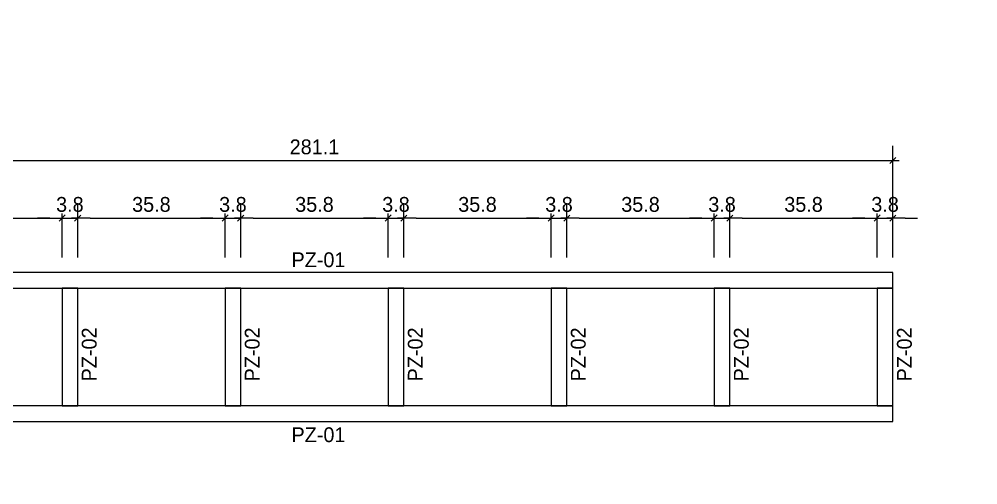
# Model space of a CAD drawing. Header units: millimetres. Extents: x 19458 to 19801, y 4351 to 4752.
# Drawn here: x 19584.215 to 19586.545, y 4507.234 to 4508.364 of the extents above; entities that cross this region are included whole.
import ezdxf

# ---------------------------------------------------------------- set-up
doc = ezdxf.new("R2010")
doc.units = ezdxf.units.MM
for name, color, linetype in [('0 @ 0.2', 7, 'Continuous'), ('cotas', 1, 'Continuous'), ('cotas @ 200', 1, 'Continuous'), ('cotas @ 300', 1, 'Continuous'), ('cotas @ 400', 1, 'Continuous'), ('PANELES PARED', 2, 'Continuous'), ('TEXTO @ 0.2', 2, 'Continuous')]:
    doc.layers.add(name, color=color, linetype=linetype)
doc.styles.add('century gothic', font='GOTHIC.TTF')
doc.styles.add('COTAS SMC', font='GOTHIC.TTF')
doc.dimstyles.new('ANOTATIVE 100 SMCONSTRUCCIONES', dxfattribs={"dimscale": 0, "dimtxt": 0.18, "dimasz": 0.15, "dimexe": 0.18, "dimexo": 0.09, "dimgap": 0.1, "dimtad": 1, "dimzin": 0, "dimdsep": 46, "dimtxsty": 'century gothic', "dimblk1": 'FLECHA1', "dimblk2": 'FLECHA1', "dimsah": 1, "dimcen": 0.18, "dimdle": 0.075, "dimclrd": 1, "dimclre": 1, "dimclrt": 2, "dimaunit": 1, "dimadec": 0, "dimazin": 0, "dimtfac": 0.75, "dimtix": 1, "dimtmove": 2, "dimatfit": 3, "dimfxl": 0.09, "dimtvp": 1.5, "dimtfill": 1, "dimtolj": 1, "dimtzin": 0, "dimarcsym": 0})
doc.dimstyles.new('ANOTATIVE CM SMCONSTRUCCIONES', dxfattribs={"dimscale": 0, "dimtxt": 0.18, "dimasz": 0.15, "dimexe": 0.18, "dimexo": 0.18, "dimgap": 0.07, "dimtad": 1, "dimdec": 1, "dimlfac": 100, "dimdsep": 46, "dimtxsty": 'century gothic', "dimblk1": 'FLECHA1', "dimblk2": 'FLECHA1', "dimsah": 1, "dimcen": 0.18, "dimdle": 0.075, "dimclrd": 1, "dimclre": 1, "dimclrt": 2, "dimaunit": 1, "dimadec": 0, "dimazin": 2, "dimtfac": 0.75, "dimtdec": 1, "dimtix": 1, "dimtmove": 2, "dimatfit": 3, "dimfxl": 0.09, "dimtvp": 1.5, "dimtfill": 1, "dimtolj": 1, "dimtzin": 0, "dimarcsym": 0})
doc.dimstyles.new('PIES SMCONSTRUCCIONES', dxfattribs={"dimscale": 0, "dimtxt": 0.18, "dimasz": 0.2, "dimexe": 0.18, "dimexo": 0, "dimgap": 0.1, "dimtad": 1, "dimdec": 0, "dimlfac": 39.370079, "dimzin": 0, "dimdsep": 46, "dimlunit": 4, "dimtxsty": 'COTAS SMC', "dimblk1": 'FLECHA1', "dimblk2": 'FLECHA1', "dimsah": 1, "dimcen": 0.2, "dimdle": 0.075, "dimclrd": 1, "dimclre": 1, "dimclrt": 2, "dimaunit": 1, "dimadec": 0, "dimazin": 0, "dimtfac": 0.75, "dimtdec": 0, "dimtix": 1, "dimtmove": 2, "dimatfit": 3, "dimfxl": 0.09, "dimtvp": 1.5, "dimtfill": 1, "dimtolj": 1, "dimtzin": 0, "dimarcsym": 0})

# ---------------------------------------------------------------- blocks, each defined once
blk = doc.blocks.new('FLECHA1')
at = {"color": 4}
blk.add_line((-0.246176, -0.248081), (0.248081, 0.25), dxfattribs=at)
at = {"color": 1}
blk.add_line((-1, 0), (0.496162, 0), dxfattribs=at)
blk = doc.blocks.new('*D1758')
at = {"layer": 'cotas', "color": 1, "lineweight": -2, "transparency": 16777216}
for p, q in [((19614.326, 4580.8448), (19614.326, 4610.8448)), ((19597.9836, 4550.8448), (19578.326, 4550.8448)), ((19614.326, 4548.4298), (19614.326, 4550.8448)), ((19597.5339, 4548.4298), (19578.326, 4548.4298)), ((19614.326, 4518.4298), (19614.326, 4488.4298))]:
    blk.add_line(p, q, dxfattribs=at)
at = {"layer": 'Defpoints', "color": 0, "transparency": 16777216}
for p in [(19614.326, 4550.8448), (19615.9836, 4550.8448), (19615.5339, 4548.4298)]:
    blk.add_point(p, dxfattribs=at)
at = {"layer": 'cotas', "color": 1, "lineweight": -2, "transparency": 16777216, "xscale": 30, "yscale": 30, "zscale": 30}
for p, rotation in [((19614.326, 4550.8448), 270), ((19614.326, 4548.4298), 90)]:
    blk.add_blockref('FLECHA1', p, dxfattribs=dict(at, rotation=rotation))
at = {"layer": 'cotas', "color": 2, "transparency": 16777216, "insert": (19575.5307, 4549.6373), "char_height": 36, "attachment_point": 5, "rotation": 90, "style": 'century gothic', "bg_fill": 3, "box_fill_scale": 1.1, "bg_fill_color": 256, "bg_fill_true_color": 13158600, "bg_fill_transparency": 0}
blk.add_mtext('\\A1;2.42', dxfattribs=at)
blk = doc.blocks.new('*D1775')
at = {"layer": 'cotas', "color": 1, "lineweight": -2, "transparency": 16777216}
for p, q in [((19614.326, 4595.8448), (19614.326, 4640.8448)), ((19588.9836, 4550.8448), (19560.326, 4550.8448)), ((19614.326, 4548.4298), (19614.326, 4550.8448)), ((19588.5339, 4548.4298), (19560.326, 4548.4298)), ((19614.326, 4503.4298), (19614.326, 4458.4298))]:
    blk.add_line(p, q, dxfattribs=at)
at = {"layer": 'Defpoints', "color": 0, "transparency": 16777216}
for p in [(19614.326, 4550.8448), (19615.9836, 4550.8448), (19615.5339, 4548.4298)]:
    blk.add_point(p, dxfattribs=at)
at = {"layer": 'cotas', "color": 1, "lineweight": -2, "transparency": 16777216, "xscale": 45, "yscale": 45, "zscale": 45}
for p, rotation in [((19614.326, 4550.8448), 270), ((19614.326, 4548.4298), 90)]:
    blk.add_blockref('FLECHA1', p, dxfattribs=dict(at, rotation=rotation))
at = {"layer": 'cotas', "color": 2, "transparency": 16777216, "insert": (19556.133, 4549.6373), "char_height": 54, "attachment_point": 5, "rotation": 90, "style": 'century gothic', "bg_fill": 3, "box_fill_scale": 1.1, "bg_fill_color": 256, "bg_fill_true_color": 13158600, "bg_fill_transparency": 0}
blk.add_mtext('\\A1;2.42', dxfattribs=at)
blk = doc.blocks.new('*D1834')
at = {"layer": 'cotas', "color": 1, "lineweight": -2, "transparency": 16777216}
for p, q in [((19620.0128, 4631.7533), (19620.0128, 4711.7533)), ((19620.4168, 4551.7533), (19548.0128, 4551.7533)), ((19620.0128, 4550.5333), (19620.0128, 4551.7533)), ((19620.4168, 4550.5333), (19548.0128, 4550.5333)), ((19620.0128, 4470.5333), (19620.0128, 4390.5333))]:
    blk.add_line(p, q, dxfattribs=at)
at = {"layer": 'Defpoints', "color": 0, "transparency": 16777216}
for p in [(19620.0128, 4551.7533), (19620.4168, 4551.7533), (19620.4168, 4550.5333)]:
    blk.add_point(p, dxfattribs=at)
at = {"layer": 'cotas', "color": 1, "lineweight": -2, "transparency": 16777216, "xscale": 80, "yscale": 80, "zscale": 80}
for p, rotation in [((19620.0128, 4551.7533), 270), ((19620.0128, 4550.5333), 90)]:
    blk.add_blockref('FLECHA1', p, dxfattribs=dict(at, rotation=rotation))
at = {"layer": 'cotas', "color": 2, "transparency": 16777216, "insert": (19543.1073, 4551.1433), "char_height": 72, "attachment_point": 5, "rotation": 90, "style": 'COTAS SMC', "bg_fill": 3, "box_fill_scale": 1.1, "bg_fill_color": 256, "bg_fill_true_color": 13158600, "bg_fill_transparency": 0}
blk.add_mtext("\\A1;4'", dxfattribs=at)
blk = doc.blocks.new("PP4'")
at = {"layer": 'PANELES PARED'}
for points in [[(19429.6636, 4507.4963), (19429.6636, 4507.4583), (19432.4751, 4507.4583), (19432.4751, 4507.4963)], [(19430.494, 4507.4583), (19430.456, 4507.4583), (19430.456, 4507.1723), (19430.494, 4507.1723)], [(19430.8902, 4507.4583), (19430.8522, 4507.4583), (19430.8522, 4507.1723), (19430.8902, 4507.1723)], [(19431.2864, 4507.4583), (19431.2484, 4507.4583), (19431.2484, 4507.1723), (19431.2864, 4507.1723)], [(19431.6826, 4507.4583), (19431.6446, 4507.4583), (19431.6446, 4507.1723), (19431.6826, 4507.1723)], [(19432.0788, 4507.4583), (19432.0408, 4507.4583), (19432.0408, 4507.1723), (19432.0788, 4507.1723)], [(19432.4751, 4507.4583), (19432.4371, 4507.4583), (19432.4371, 4507.1723), (19432.4751, 4507.1723)], [(19429.6636, 4507.1723), (19429.6636, 4507.1343), (19432.4751, 4507.1343), (19432.4751, 4507.1723)]]:
    blk.add_lwpolyline(points, close=True, dxfattribs=at)
blk = doc.blocks.new('*D1153')
at = {"color": 1, "lineweight": -2, "transparency": 16777216}
for p, q in [((19583.9612, 4507.7853), (19583.9612, 4507.9174)), ((19584.3194, 4507.7853), (19584.3194, 4507.9174)), ((19583.9912, 4507.8814), (19584.2894, 4507.8814))]:
    blk.add_line(p, q, dxfattribs=at)
at = {"layer": 'Defpoints', "color": 0, "transparency": 16777216}
for p in [(19584.3194, 4507.8814), (19583.9612, 4507.7493), (19584.3194, 4507.7493)]:
    blk.add_point(p, dxfattribs=at)
at = {"color": 1, "lineweight": -2, "transparency": 16777216, "xscale": 0.03, "yscale": 0.03, "zscale": 0.03, "rotation": 180}
blk.add_blockref('FLECHA1', (19583.9612, 4507.8814), dxfattribs=at)
at = {"color": 1, "lineweight": -2, "transparency": 16777216, "xscale": 0.03, "yscale": 0.03, "zscale": 0.03}
blk.add_blockref('FLECHA1', (19584.3194, 4507.8814), dxfattribs=at)
at = {"color": 2, "transparency": 16777216, "insert": (19584.1403, 4507.9143), "char_height": 0.036, "attachment_point": 5, "style": 'century gothic', "bg_fill": 3, "box_fill_scale": 1.1, "bg_fill_color": 256, "bg_fill_true_color": 13158600, "bg_fill_transparency": 0}
blk.add_mtext('\\A1;35.8', dxfattribs=at)
blk = doc.blocks.new('*D1154')
at = {"color": 1, "lineweight": -2, "transparency": 16777216}
for p, q in [((19584.3194, 4507.7853), (19584.3194, 4507.9174)), ((19584.3574, 4507.7853), (19584.3574, 4507.9174)), ((19584.2894, 4507.8814), (19584.2594, 4507.8814)), ((19584.3194, 4507.8814), (19584.3574, 4507.8814)), ((19584.3874, 4507.8814), (19584.4174, 4507.8814))]:
    blk.add_line(p, q, dxfattribs=at)
at = {"layer": 'Defpoints', "color": 0, "transparency": 16777216}
for p in [(19584.3194, 4507.7493), (19584.3574, 4507.7493)]:
    blk.add_point(p, dxfattribs=at)
at = {"color": 1, "lineweight": -2, "transparency": 16777216, "xscale": 0.03, "yscale": 0.03, "zscale": 0.03}
blk.add_blockref('FLECHA1', (19584.3194, 4507.8814), dxfattribs=at)
at = {"color": 1, "lineweight": -2, "transparency": 16777216, "xscale": 0.03, "yscale": 0.03, "zscale": 0.03, "rotation": 180}
blk.add_blockref('FLECHA1', (19584.3574, 4507.8814), dxfattribs=at)
at = {"color": 2, "transparency": 16777216, "insert": (19584.3384, 4507.9143), "char_height": 0.036, "attachment_point": 5, "style": 'century gothic', "bg_fill": 3, "box_fill_scale": 1.1, "bg_fill_color": 256, "bg_fill_true_color": 13158600, "bg_fill_transparency": 0}
blk.add_mtext('\\A1;3.8', dxfattribs=at)
at = {"layer": 'Defpoints', "color": 0, "transparency": 16777216}
blk.add_point((19584.3574, 4507.8814), dxfattribs=at)
blk = doc.blocks.new('*D1155')
at = {"color": 1, "lineweight": -2, "transparency": 16777216}
for p, q in [((19584.3574, 4507.7853), (19584.3574, 4507.9174)), ((19584.7156, 4507.7853), (19584.7156, 4507.9174)), ((19584.3874, 4507.8814), (19584.6856, 4507.8814))]:
    blk.add_line(p, q, dxfattribs=at)
at = {"layer": 'Defpoints', "color": 0, "transparency": 16777216}
for p in [(19584.7156, 4507.8814), (19584.3574, 4507.7493), (19584.7156, 4507.7493)]:
    blk.add_point(p, dxfattribs=at)
at = {"color": 1, "lineweight": -2, "transparency": 16777216, "xscale": 0.03, "yscale": 0.03, "zscale": 0.03, "rotation": 180}
blk.add_blockref('FLECHA1', (19584.3574, 4507.8814), dxfattribs=at)
at = {"color": 1, "lineweight": -2, "transparency": 16777216, "xscale": 0.03, "yscale": 0.03, "zscale": 0.03}
blk.add_blockref('FLECHA1', (19584.7156, 4507.8814), dxfattribs=at)
at = {"color": 2, "transparency": 16777216, "insert": (19584.5365, 4507.9143), "char_height": 0.036, "attachment_point": 5, "style": 'century gothic', "bg_fill": 3, "box_fill_scale": 1.1, "bg_fill_color": 256, "bg_fill_true_color": 13158600, "bg_fill_transparency": 0}
blk.add_mtext('\\A1;35.8', dxfattribs=at)
blk = doc.blocks.new('*D1156')
at = {"color": 1, "lineweight": -2, "transparency": 16777216}
for p, q in [((19584.7156, 4507.7853), (19584.7156, 4507.9174)), ((19584.7536, 4507.7853), (19584.7536, 4507.9174)), ((19584.6856, 4507.8814), (19584.6556, 4507.8814)), ((19584.7156, 4507.8814), (19584.7536, 4507.8814)), ((19584.7836, 4507.8814), (19584.8136, 4507.8814))]:
    blk.add_line(p, q, dxfattribs=at)
at = {"layer": 'Defpoints', "color": 0, "transparency": 16777216}
for p in [(19584.7156, 4507.7493), (19584.7536, 4507.7493)]:
    blk.add_point(p, dxfattribs=at)
at = {"color": 1, "lineweight": -2, "transparency": 16777216, "xscale": 0.03, "yscale": 0.03, "zscale": 0.03}
blk.add_blockref('FLECHA1', (19584.7156, 4507.8814), dxfattribs=at)
at = {"color": 1, "lineweight": -2, "transparency": 16777216, "xscale": 0.03, "yscale": 0.03, "zscale": 0.03, "rotation": 180}
blk.add_blockref('FLECHA1', (19584.7536, 4507.8814), dxfattribs=at)
at = {"color": 2, "transparency": 16777216, "insert": (19584.7346, 4507.9143), "char_height": 0.036, "attachment_point": 5, "style": 'century gothic', "bg_fill": 3, "box_fill_scale": 1.1, "bg_fill_color": 256, "bg_fill_true_color": 13158600, "bg_fill_transparency": 0}
blk.add_mtext('\\A1;3.8', dxfattribs=at)
at = {"layer": 'Defpoints', "color": 0, "transparency": 16777216}
blk.add_point((19584.7536, 4507.8814), dxfattribs=at)
blk = doc.blocks.new('*D1157')
at = {"color": 1, "lineweight": -2, "transparency": 16777216}
for p, q in [((19584.7536, 4507.7853), (19584.7536, 4507.9174)), ((19585.1119, 4507.7853), (19585.1119, 4507.9174)), ((19584.7836, 4507.8814), (19585.0819, 4507.8814))]:
    blk.add_line(p, q, dxfattribs=at)
at = {"layer": 'Defpoints', "color": 0, "transparency": 16777216}
for p in [(19585.1119, 4507.8814), (19584.7536, 4507.7493), (19585.1119, 4507.7493)]:
    blk.add_point(p, dxfattribs=at)
at = {"color": 1, "lineweight": -2, "transparency": 16777216, "xscale": 0.03, "yscale": 0.03, "zscale": 0.03, "rotation": 180}
blk.add_blockref('FLECHA1', (19584.7536, 4507.8814), dxfattribs=at)
at = {"color": 1, "lineweight": -2, "transparency": 16777216, "xscale": 0.03, "yscale": 0.03, "zscale": 0.03}
blk.add_blockref('FLECHA1', (19585.1119, 4507.8814), dxfattribs=at)
at = {"color": 2, "transparency": 16777216, "insert": (19584.9328, 4507.9143), "char_height": 0.036, "attachment_point": 5, "style": 'century gothic', "bg_fill": 3, "box_fill_scale": 1.1, "bg_fill_color": 256, "bg_fill_true_color": 13158600, "bg_fill_transparency": 0}
blk.add_mtext('\\A1;35.8', dxfattribs=at)
blk = doc.blocks.new('*D1158')
at = {"color": 1, "lineweight": -2, "transparency": 16777216}
for p, q in [((19585.1119, 4507.7853), (19585.1119, 4507.9174)), ((19585.1499, 4507.7853), (19585.1499, 4507.9174)), ((19585.0819, 4507.8814), (19585.0519, 4507.8814)), ((19585.1119, 4507.8814), (19585.1499, 4507.8814)), ((19585.1799, 4507.8814), (19585.2099, 4507.8814))]:
    blk.add_line(p, q, dxfattribs=at)
at = {"layer": 'Defpoints', "color": 0, "transparency": 16777216}
for p in [(19585.1119, 4507.7493), (19585.1499, 4507.7493)]:
    blk.add_point(p, dxfattribs=at)
at = {"color": 1, "lineweight": -2, "transparency": 16777216, "xscale": 0.03, "yscale": 0.03, "zscale": 0.03}
blk.add_blockref('FLECHA1', (19585.1119, 4507.8814), dxfattribs=at)
at = {"color": 1, "lineweight": -2, "transparency": 16777216, "xscale": 0.03, "yscale": 0.03, "zscale": 0.03, "rotation": 180}
blk.add_blockref('FLECHA1', (19585.1499, 4507.8814), dxfattribs=at)
at = {"color": 2, "transparency": 16777216, "insert": (19585.1309, 4507.9143), "char_height": 0.036, "attachment_point": 5, "style": 'century gothic', "bg_fill": 3, "box_fill_scale": 1.1, "bg_fill_color": 256, "bg_fill_true_color": 13158600, "bg_fill_transparency": 0}
blk.add_mtext('\\A1;3.8', dxfattribs=at)
at = {"layer": 'Defpoints', "color": 0, "transparency": 16777216}
blk.add_point((19585.1499, 4507.8814), dxfattribs=at)
blk = doc.blocks.new('*D1159')
at = {"color": 1, "lineweight": -2, "transparency": 16777216}
for p, q in [((19585.1499, 4507.7853), (19585.1499, 4507.9174)), ((19585.5081, 4507.7853), (19585.5081, 4507.9174)), ((19585.1799, 4507.8814), (19585.4781, 4507.8814))]:
    blk.add_line(p, q, dxfattribs=at)
at = {"layer": 'Defpoints', "color": 0, "transparency": 16777216}
for p in [(19585.5081, 4507.8814), (19585.1499, 4507.7493), (19585.5081, 4507.7493)]:
    blk.add_point(p, dxfattribs=at)
at = {"color": 1, "lineweight": -2, "transparency": 16777216, "xscale": 0.03, "yscale": 0.03, "zscale": 0.03, "rotation": 180}
blk.add_blockref('FLECHA1', (19585.1499, 4507.8814), dxfattribs=at)
at = {"color": 1, "lineweight": -2, "transparency": 16777216, "xscale": 0.03, "yscale": 0.03, "zscale": 0.03}
blk.add_blockref('FLECHA1', (19585.5081, 4507.8814), dxfattribs=at)
at = {"color": 2, "transparency": 16777216, "insert": (19585.329, 4507.9143), "char_height": 0.036, "attachment_point": 5, "style": 'century gothic', "bg_fill": 3, "box_fill_scale": 1.1, "bg_fill_color": 256, "bg_fill_true_color": 13158600, "bg_fill_transparency": 0}
blk.add_mtext('\\A1;35.8', dxfattribs=at)
blk = doc.blocks.new('*D1160')
at = {"color": 1, "lineweight": -2, "transparency": 16777216}
for p, q in [((19585.5081, 4507.7853), (19585.5081, 4507.9174)), ((19585.5461, 4507.7853), (19585.5461, 4507.9174)), ((19585.4781, 4507.8814), (19585.4481, 4507.8814)), ((19585.5081, 4507.8814), (19585.5461, 4507.8814)), ((19585.5761, 4507.8814), (19585.6061, 4507.8814))]:
    blk.add_line(p, q, dxfattribs=at)
at = {"layer": 'Defpoints', "color": 0, "transparency": 16777216}
for p in [(19585.5081, 4507.7493), (19585.5461, 4507.7493)]:
    blk.add_point(p, dxfattribs=at)
at = {"color": 1, "lineweight": -2, "transparency": 16777216, "xscale": 0.03, "yscale": 0.03, "zscale": 0.03}
blk.add_blockref('FLECHA1', (19585.5081, 4507.8814), dxfattribs=at)
at = {"color": 1, "lineweight": -2, "transparency": 16777216, "xscale": 0.03, "yscale": 0.03, "zscale": 0.03, "rotation": 180}
blk.add_blockref('FLECHA1', (19585.5461, 4507.8814), dxfattribs=at)
at = {"color": 2, "transparency": 16777216, "insert": (19585.5271, 4507.9143), "char_height": 0.036, "attachment_point": 5, "style": 'century gothic', "bg_fill": 3, "box_fill_scale": 1.1, "bg_fill_color": 256, "bg_fill_true_color": 13158600, "bg_fill_transparency": 0}
blk.add_mtext('\\A1;3.8', dxfattribs=at)
at = {"layer": 'Defpoints', "color": 0, "transparency": 16777216}
blk.add_point((19585.5461, 4507.8814), dxfattribs=at)
blk = doc.blocks.new('*D1161')
at = {"color": 1, "lineweight": -2, "transparency": 16777216}
for p, q in [((19585.5461, 4507.7853), (19585.5461, 4507.9174)), ((19585.9043, 4507.7853), (19585.9043, 4507.9174)), ((19585.5761, 4507.8814), (19585.8743, 4507.8814))]:
    blk.add_line(p, q, dxfattribs=at)
at = {"layer": 'Defpoints', "color": 0, "transparency": 16777216}
for p in [(19585.9043, 4507.8814), (19585.5461, 4507.7493), (19585.9043, 4507.7493)]:
    blk.add_point(p, dxfattribs=at)
at = {"color": 1, "lineweight": -2, "transparency": 16777216, "xscale": 0.03, "yscale": 0.03, "zscale": 0.03, "rotation": 180}
blk.add_blockref('FLECHA1', (19585.5461, 4507.8814), dxfattribs=at)
at = {"color": 1, "lineweight": -2, "transparency": 16777216, "xscale": 0.03, "yscale": 0.03, "zscale": 0.03}
blk.add_blockref('FLECHA1', (19585.9043, 4507.8814), dxfattribs=at)
at = {"color": 2, "transparency": 16777216, "insert": (19585.7252, 4507.9143), "char_height": 0.036, "attachment_point": 5, "style": 'century gothic', "bg_fill": 3, "box_fill_scale": 1.1, "bg_fill_color": 256, "bg_fill_true_color": 13158600, "bg_fill_transparency": 0}
blk.add_mtext('\\A1;35.8', dxfattribs=at)
blk = doc.blocks.new('*D1162')
at = {"color": 1, "lineweight": -2, "transparency": 16777216}
for p, q in [((19585.9043, 4507.7853), (19585.9043, 4507.9174)), ((19585.9423, 4507.7853), (19585.9423, 4507.9174)), ((19585.8743, 4507.8814), (19585.8443, 4507.8814)), ((19585.9043, 4507.8814), (19585.9423, 4507.8814)), ((19585.9723, 4507.8814), (19586.0023, 4507.8814))]:
    blk.add_line(p, q, dxfattribs=at)
at = {"layer": 'Defpoints', "color": 0, "transparency": 16777216}
for p in [(19585.9043, 4507.7493), (19585.9423, 4507.7493)]:
    blk.add_point(p, dxfattribs=at)
at = {"color": 1, "lineweight": -2, "transparency": 16777216, "xscale": 0.03, "yscale": 0.03, "zscale": 0.03}
blk.add_blockref('FLECHA1', (19585.9043, 4507.8814), dxfattribs=at)
at = {"color": 1, "lineweight": -2, "transparency": 16777216, "xscale": 0.03, "yscale": 0.03, "zscale": 0.03, "rotation": 180}
blk.add_blockref('FLECHA1', (19585.9423, 4507.8814), dxfattribs=at)
at = {"color": 2, "transparency": 16777216, "insert": (19585.9233, 4507.9143), "char_height": 0.036, "attachment_point": 5, "style": 'century gothic', "bg_fill": 3, "box_fill_scale": 1.1, "bg_fill_color": 256, "bg_fill_true_color": 13158600, "bg_fill_transparency": 0}
blk.add_mtext('\\A1;3.8', dxfattribs=at)
at = {"layer": 'Defpoints', "color": 0, "transparency": 16777216}
blk.add_point((19585.9423, 4507.8814), dxfattribs=at)
blk = doc.blocks.new('*D1163')
at = {"color": 1, "lineweight": -2, "transparency": 16777216}
for p, q in [((19585.9423, 4507.7853), (19585.9423, 4507.9174)), ((19586.3005, 4507.7853), (19586.3005, 4507.9174)), ((19585.9723, 4507.8814), (19586.2705, 4507.8814))]:
    blk.add_line(p, q, dxfattribs=at)
at = {"layer": 'Defpoints', "color": 0, "transparency": 16777216}
for p in [(19586.3005, 4507.8814), (19585.9423, 4507.7493), (19586.3005, 4507.7493)]:
    blk.add_point(p, dxfattribs=at)
at = {"color": 1, "lineweight": -2, "transparency": 16777216, "xscale": 0.03, "yscale": 0.03, "zscale": 0.03, "rotation": 180}
blk.add_blockref('FLECHA1', (19585.9423, 4507.8814), dxfattribs=at)
at = {"color": 1, "lineweight": -2, "transparency": 16777216, "xscale": 0.03, "yscale": 0.03, "zscale": 0.03}
blk.add_blockref('FLECHA1', (19586.3005, 4507.8814), dxfattribs=at)
at = {"color": 2, "transparency": 16777216, "insert": (19586.1214, 4507.9143), "char_height": 0.036, "attachment_point": 5, "style": 'century gothic', "bg_fill": 3, "box_fill_scale": 1.1, "bg_fill_color": 256, "bg_fill_true_color": 13158600, "bg_fill_transparency": 0}
blk.add_mtext('\\A1;35.8', dxfattribs=at)
blk = doc.blocks.new('*D1164')
at = {"color": 1, "lineweight": -2, "transparency": 16777216}
for p, q in [((19586.3005, 4507.7853), (19586.3005, 4507.9174)), ((19586.3385, 4507.7853), (19586.3385, 4507.9174)), ((19586.2705, 4507.8814), (19586.2405, 4507.8814)), ((19586.3005, 4507.8814), (19586.3385, 4507.8814)), ((19586.3685, 4507.8814), (19586.3985, 4507.8814))]:
    blk.add_line(p, q, dxfattribs=at)
at = {"layer": 'Defpoints', "color": 0, "transparency": 16777216}
for p in [(19586.3005, 4507.7493), (19586.3385, 4507.7493)]:
    blk.add_point(p, dxfattribs=at)
at = {"color": 1, "lineweight": -2, "transparency": 16777216, "xscale": 0.03, "yscale": 0.03, "zscale": 0.03}
blk.add_blockref('FLECHA1', (19586.3005, 4507.8814), dxfattribs=at)
at = {"color": 1, "lineweight": -2, "transparency": 16777216, "xscale": 0.03, "yscale": 0.03, "zscale": 0.03, "rotation": 180}
blk.add_blockref('FLECHA1', (19586.3385, 4507.8814), dxfattribs=at)
at = {"color": 2, "transparency": 16777216, "insert": (19586.3195, 4507.9143), "char_height": 0.036, "attachment_point": 5, "style": 'century gothic', "bg_fill": 3, "box_fill_scale": 1.1, "bg_fill_color": 256, "bg_fill_true_color": 13158600, "bg_fill_transparency": 0}
blk.add_mtext('\\A1;3.8', dxfattribs=at)
at = {"layer": 'Defpoints', "color": 0, "transparency": 16777216}
blk.add_point((19586.3385, 4507.8814), dxfattribs=at)
blk = doc.blocks.new('*D1165')
at = {"color": 1, "lineweight": -2, "transparency": 16777216}
for p, q in [((19583.527, 4507.7853), (19583.527, 4508.0571)), ((19586.3385, 4507.7853), (19586.3385, 4508.0571)), ((19583.557, 4508.0211), (19586.3085, 4508.0211))]:
    blk.add_line(p, q, dxfattribs=at)
at = {"layer": 'Defpoints', "color": 0, "transparency": 16777216}
for p in [(19586.3385, 4508.0211), (19583.527, 4507.7493), (19586.3385, 4507.7493)]:
    blk.add_point(p, dxfattribs=at)
at = {"color": 1, "lineweight": -2, "transparency": 16777216, "xscale": 0.03, "yscale": 0.03, "zscale": 0.03, "rotation": 180}
blk.add_blockref('FLECHA1', (19583.527, 4508.0211), dxfattribs=at)
at = {"color": 1, "lineweight": -2, "transparency": 16777216, "xscale": 0.03, "yscale": 0.03, "zscale": 0.03}
blk.add_blockref('FLECHA1', (19586.3385, 4508.0211), dxfattribs=at)
at = {"color": 2, "transparency": 16777216, "insert": (19584.9328, 4508.054), "char_height": 0.036, "attachment_point": 5, "style": 'century gothic', "bg_fill": 3, "box_fill_scale": 1.1, "bg_fill_color": 256, "bg_fill_true_color": 13158600, "bg_fill_transparency": 0}
blk.add_mtext('\\A1;281.1', dxfattribs=at)
blk = doc.blocks.new('*U1906')
at = {"layer": 'cotas @ 200'}
dim = blk.add_linear_dim(base=(19614.3260382735, 4550.8448237801), p1=(19615.5338597089, 4548.4298237801), p2=(19615.9836080801, 4550.8448237801), angle=90, dimstyle='ANOTATIVE 100 SMCONSTRUCCIONES', override={"dimscale": 200, "dimtix": 1, "dimtofl": 1, "dimtmove": 1, "dimatfit": 1}, dxfattribs=at)
dim.commit()
dim.dimension.update_dxf_attribs({"geometry": '*D1758', "text_midpoint": (19575.5306609792, 4549.6373237801)})
at = {"layer": 'cotas @ 300'}
dim = blk.add_linear_dim(base=(19614.3260382735, 4550.8448237801), p1=(19615.5338597089, 4548.4298237801), p2=(19615.9836080801, 4550.8448237801), angle=90, dimstyle='ANOTATIVE 100 SMCONSTRUCCIONES', override={"dimscale": 300, "dimtix": 1, "dimtofl": 1, "dimtmove": 1, "dimatfit": 1}, dxfattribs=at)
dim.commit()
dim.dimension.update_dxf_attribs({"geometry": '*D1775', "text_midpoint": (19556.132972332, 4549.6373237801)})
blk = doc.blocks.new('*U1908')
at = {"layer": 'cotas @ 400'}
dim = blk.add_linear_dim(base=(19620.0128, 4551.7533), p1=(19620.4168, 4550.5333), p2=(19620.4168, 4551.7533), angle=90, dimstyle='PIES SMCONSTRUCCIONES', override={"dimscale": 400, "dimtix": 1, "dimtofl": 1, "dimtmove": 2, "dimatfit": 3}, dxfattribs=at)
dim.commit()
dim.dimension.update_dxf_attribs({"geometry": '*D1834', "text_midpoint": (19543.1073, 4551.1433)})

msp = doc.modelspace()

# ---------------------------------------------------------------- block references
at = {"layer": 'cotas'}
msp.add_blockref('*U1906', (0, 0), dxfattribs=at)

# ---------------------------------------------------------------- next in the draw order: block references
msp.add_blockref('*U1908', (0, 0), dxfattribs=at)

# ---------------------------------------------------------------- next in the draw order: block references
msp.add_blockref("PP4'", (153.8635, 0.253))

# ---------------------------------------------------------------- next in the draw order: texts
at = {"layer": 'TEXTO @ 0.2', "color": 2, "char_height": 0.036, "width": 0.095414, "attachment_point": 1, "rotation": 90, "style": 'century gothic'}
for insert in [(19584.3673, 4507.4848), (19584.7635, 4507.4848), (19585.1597, 4507.4848), (19585.5559, 4507.4848), (19585.9521, 4507.4848), (19586.3484, 4507.4848)]:
    msp.add_mtext('PZ-02 ', dxfattribs=dict(at, insert=insert))
at = {"layer": 'TEXTO @ 0.2', "color": 2, "insert": (19584.877, 4507.3734), "char_height": 0.036, "width": 0.095414, "attachment_point": 1, "style": 'century gothic'}
msp.add_mtext('PZ-01 ', dxfattribs=at)

# ---------------------------------------------------------------- next in the draw order: dimensions: what is measured, and where the dimension line sits
at = {"layer": '0 @ 0.2'}
dim = msp.add_linear_dim(base=(19584.3194, 4507.8814), p1=(19583.9612, 4507.7493), p2=(19584.3194, 4507.7493), dimstyle='ANOTATIVE CM SMCONSTRUCCIONES', override={"dimscale": 0.2, "dimtix": 1, "dimtofl": 1, "dimtmove": 2, "dimatfit": 3}, dxfattribs=at)
dim.commit()
dim.dimension.update_dxf_attribs({"geometry": '*D1153', "text_midpoint": (19584.1403, 4507.9143)})

# ---------------------------------------------------------------- next in the draw order: dimensions: what is measured, and where the dimension line sits
dim = msp.add_linear_dim(base=(19584.3574, 4507.8814), p1=(19584.3194, 4507.7493), p2=(19584.3574, 4507.7493), dimstyle='ANOTATIVE CM SMCONSTRUCCIONES', override={"dimscale": 0.2, "dimtix": 1, "dimtofl": 1, "dimtmove": 2, "dimatfit": 3}, dxfattribs=at)
dim.commit()
dim.dimension.update_dxf_attribs({"geometry": '*D1154', "text_midpoint": (19584.3384, 4507.9143)})

# ---------------------------------------------------------------- next in the draw order: dimensions: what is measured, and where the dimension line sits
dim = msp.add_linear_dim(base=(19584.7156, 4507.8814), p1=(19584.3574, 4507.7493), p2=(19584.7156, 4507.7493), dimstyle='ANOTATIVE CM SMCONSTRUCCIONES', override={"dimscale": 0.2, "dimtix": 1, "dimtofl": 1, "dimtmove": 2, "dimatfit": 3}, dxfattribs=at)
dim.commit()
dim.dimension.update_dxf_attribs({"geometry": '*D1155', "text_midpoint": (19584.5365, 4507.9143)})

# ---------------------------------------------------------------- next in the draw order: dimensions: what is measured, and where the dimension line sits
dim = msp.add_linear_dim(base=(19584.7536, 4507.8814), p1=(19584.7156, 4507.7493), p2=(19584.7536, 4507.7493), dimstyle='ANOTATIVE CM SMCONSTRUCCIONES', override={"dimscale": 0.2, "dimtix": 1, "dimtofl": 1, "dimtmove": 2, "dimatfit": 3}, dxfattribs=at)
dim.commit()
dim.dimension.update_dxf_attribs({"geometry": '*D1156', "text_midpoint": (19584.7346, 4507.9143)})

# ---------------------------------------------------------------- next in the draw order: dimensions: what is measured, and where the dimension line sits
dim = msp.add_linear_dim(base=(19585.1119, 4507.8814), p1=(19584.7536, 4507.7493), p2=(19585.1119, 4507.7493), dimstyle='ANOTATIVE CM SMCONSTRUCCIONES', override={"dimscale": 0.2, "dimtix": 1, "dimtofl": 1, "dimtmove": 2, "dimatfit": 3}, dxfattribs=at)
dim.commit()
dim.dimension.update_dxf_attribs({"geometry": '*D1157', "text_midpoint": (19584.9328, 4507.9143)})

# ---------------------------------------------------------------- next in the draw order: dimensions: what is measured, and where the dimension line sits
dim = msp.add_linear_dim(base=(19585.1499, 4507.8814), p1=(19585.1119, 4507.7493), p2=(19585.1499, 4507.7493), dimstyle='ANOTATIVE CM SMCONSTRUCCIONES', override={"dimscale": 0.2, "dimtix": 1, "dimtofl": 1, "dimtmove": 2, "dimatfit": 3}, dxfattribs=at)
dim.commit()
dim.dimension.update_dxf_attribs({"geometry": '*D1158', "text_midpoint": (19585.1309, 4507.9143)})

# ---------------------------------------------------------------- next in the draw order: dimensions: what is measured, and where the dimension line sits
dim = msp.add_linear_dim(base=(19585.5081, 4507.8814), p1=(19585.1499, 4507.7493), p2=(19585.5081, 4507.7493), dimstyle='ANOTATIVE CM SMCONSTRUCCIONES', override={"dimscale": 0.2, "dimtix": 1, "dimtofl": 1, "dimtmove": 2, "dimatfit": 3}, dxfattribs=at)
dim.commit()
dim.dimension.update_dxf_attribs({"geometry": '*D1159', "text_midpoint": (19585.329, 4507.9143)})

# ---------------------------------------------------------------- next in the draw order: dimensions: what is measured, and where the dimension line sits
dim = msp.add_linear_dim(base=(19585.5461, 4507.8814), p1=(19585.5081, 4507.7493), p2=(19585.5461, 4507.7493), dimstyle='ANOTATIVE CM SMCONSTRUCCIONES', override={"dimscale": 0.2, "dimtix": 1, "dimtofl": 1, "dimtmove": 2, "dimatfit": 3}, dxfattribs=at)
dim.commit()
dim.dimension.update_dxf_attribs({"geometry": '*D1160', "text_midpoint": (19585.5271, 4507.9143)})

# ---------------------------------------------------------------- next in the draw order: dimensions: what is measured, and where the dimension line sits
dim = msp.add_linear_dim(base=(19585.9043, 4507.8814), p1=(19585.5461, 4507.7493), p2=(19585.9043, 4507.7493), dimstyle='ANOTATIVE CM SMCONSTRUCCIONES', override={"dimscale": 0.2, "dimtix": 1, "dimtofl": 1, "dimtmove": 2, "dimatfit": 3}, dxfattribs=at)
dim.commit()
dim.dimension.update_dxf_attribs({"geometry": '*D1161', "text_midpoint": (19585.7252, 4507.9143)})

# ---------------------------------------------------------------- next in the draw order: dimensions: what is measured, and where the dimension line sits
dim = msp.add_linear_dim(base=(19585.9423, 4507.8814), p1=(19585.9043, 4507.7493), p2=(19585.9423, 4507.7493), dimstyle='ANOTATIVE CM SMCONSTRUCCIONES', override={"dimscale": 0.2, "dimtix": 1, "dimtofl": 1, "dimtmove": 2, "dimatfit": 3}, dxfattribs=at)
dim.commit()
dim.dimension.update_dxf_attribs({"geometry": '*D1162', "text_midpoint": (19585.9233, 4507.9143)})

# ---------------------------------------------------------------- next in the draw order: dimensions: what is measured, and where the dimension line sits
dim = msp.add_linear_dim(base=(19586.3005, 4507.8814), p1=(19585.9423, 4507.7493), p2=(19586.3005, 4507.7493), dimstyle='ANOTATIVE CM SMCONSTRUCCIONES', override={"dimscale": 0.2, "dimtix": 1, "dimtofl": 1, "dimtmove": 2, "dimatfit": 3}, dxfattribs=at)
dim.commit()
dim.dimension.update_dxf_attribs({"geometry": '*D1163', "text_midpoint": (19586.1214, 4507.9143)})

# ---------------------------------------------------------------- next in the draw order: dimensions: what is measured, and where the dimension line sits
dim = msp.add_linear_dim(base=(19586.3385, 4507.8814), p1=(19586.3005, 4507.7493), p2=(19586.3385, 4507.7493), dimstyle='ANOTATIVE CM SMCONSTRUCCIONES', override={"dimscale": 0.2, "dimtix": 1, "dimtofl": 1, "dimtmove": 2, "dimatfit": 3}, dxfattribs=at)
dim.commit()
dim.dimension.update_dxf_attribs({"geometry": '*D1164', "text_midpoint": (19586.3195, 4507.9143)})

# ---------------------------------------------------------------- next in the draw order: dimensions: what is measured, and where the dimension line sits
dim = msp.add_linear_dim(base=(19586.3385, 4508.0211), p1=(19583.52701, 4507.74926), p2=(19586.3385, 4507.74926), dimstyle='ANOTATIVE CM SMCONSTRUCCIONES', override={"dimscale": 0.2, "dimtix": 1, "dimtofl": 1, "dimtmove": 2, "dimatfit": 3}, dxfattribs=at)
dim.commit()
dim.dimension.update_dxf_attribs({"geometry": '*D1165', "text_midpoint": (19584.93275, 4508.05401)})

# ---------------------------------------------------------------- next in the draw order: texts
at = {"layer": 'TEXTO @ 0.2', "color": 2, "insert": (19584.877, 4507.7982), "char_height": 0.036, "width": 0.095414, "attachment_point": 1, "style": 'century gothic'}
msp.add_mtext('PZ-01 ', dxfattribs=at)

doc.saveas('drawing.dxf')
